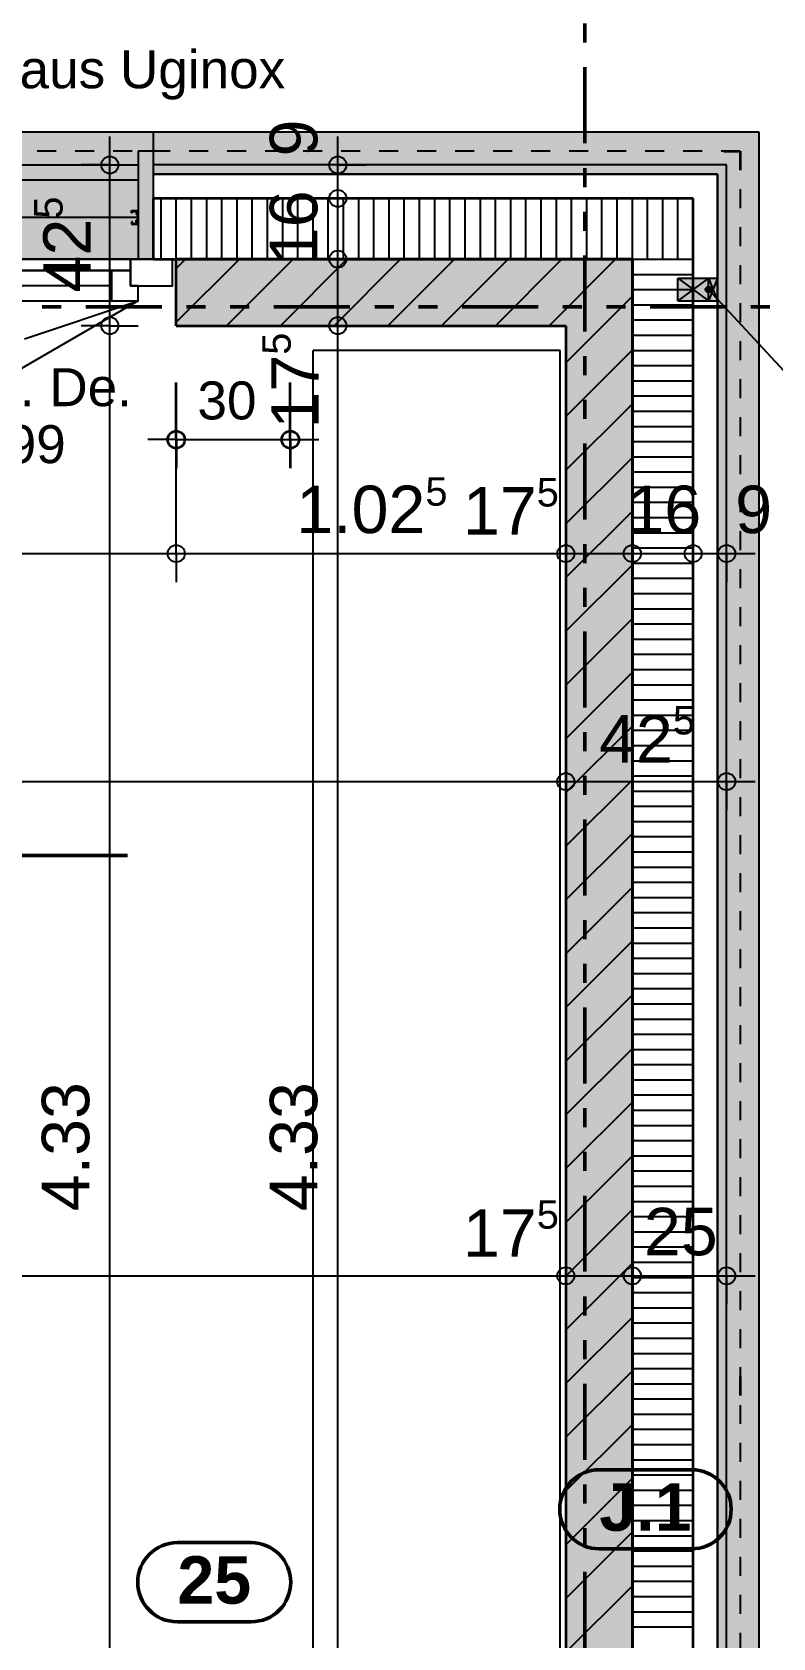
# Model space of a CAD drawing. Header units: centimetres. Extents: x 0.3 to 84.3, y 0.3 to 59.7.
# Drawn here: x 60.28 to 64.18, y 41.04 to 49.5 of the extents above; entities that cross this region are included whole.
import ezdxf

# ---------------------------------------------------------------- set-up
doc = ezdxf.new("R2010")
doc.units = ezdxf.units.CM
for name, pattern in [('AUSGEZOGEN', [0]), ('LINIE_17', [0.05, 0, -0.05]), ('LINIE_23', [0.79, 0.4, -0.13, 0, -0.13, 0, -0.13]), ('PHANTOM', [63.5, 31.75, -6.35, 6.35, -6.35, 6.35, -6.35]), ('PUNKT', [6.35, 0, -6.35]), ('RAND', [44.45, 12.7, -6.35, 12.7, -6.35, 0, -6.35]), ('STRICHPUNKT', [25.4, 12.7, -6.35, 0, -6.35]), ('VERDECKT', [9.525, 6.35, -3.175])]:
    doc.linetypes.add(name, pattern=pattern)
for name, color, linetype, lineweight in [('Allgemein', 7, 'AUSGEZOGEN', 35), ('Bauachsen grob', 7, 'RAND', 25), ('Daemmung', 7, 'AUSGEZOGEN', 35), ('Fenster', 7, 'AUSGEZOGEN', 35), ('Fuellflaeche tragende Wände MW', 7, 'AUSGEZOGEN', 25), ('Holz Fassadenverkleidung', 7, 'AUSGEZOGEN', 35), ('Holz Unterkonstruktion', 7, 'AUSGEZOGEN', 50), ('Holzgelaender', 7, 'AUSGEZOGEN', 50), ('Konstruktion oben', 7, 'VERDECKT', 25), ('Oeffnungsrichtung Fenster', 7, 'AUSGEZOGEN', 25), ('Rolladen', 7, 'AUSGEZOGEN', 25), ('Schnittbegrenzung', 7, 'AUSGEZOGEN', 25), ('Spengler', 7, 'AUSGEZOGEN', 35), ('Text Koten', 7, 'AUSGEZOGEN', 50), ('Text Werkplan Ausfuehrung', 7, 'AUSGEZOGEN', 50), ('Unterkonstruktion', 7, 'AUSGEZOGEN', 35), ('Vorhangbrett', 7, 'AUSGEZOGEN', 25), ('Wand Mauerwerk tragend', 7, 'AUSGEZOGEN', 35), ('Werkplan- Ausfuehrungsmasse', 7, 'AUSGEZOGEN', 25)]:
    doc.layers.add(name, color=color, linetype=linetype, lineweight=lineweight)
doc.layers.add('Moebel', color=7, linetype='AUSGEZOGEN', lineweight=25, true_color=0xababab)
doc.styles.add('ARIAL', font='ARIAL.TTF')

msp = doc.modelspace()

# ---------------------------------------------------------------- hatches: boundary and pattern name
at = {"layer": 'Allgemein', "linetype": 'AUSGEZOGEN', "lineweight": 25}
msp.add_hatch(color=32, dxfattribs=at).paths.add_polyline_path([(60.836, 48.6197), (60.836, 48.2997), (60.916, 48.2997), (60.916, 48.6197), (60.916, 48.6997), (60.916, 48.7477), (60.916, 48.7957), (60.916, 48.8677), (60.836, 48.8677), (60.836, 48.7957), (60.836, 48.7477), (60.836, 48.6997)])
h = msp.add_hatch(color=32, dxfattribs=at)
h.paths.add_polyline_path([(52.316, 48.7477), (58.356, 48.7477), (58.356, 48.7957), (52.316, 48.7957)])
h.paths.add_polyline_path([(48.086, 48.7477), (49.756, 48.7477), (49.756, 48.7957), (48.086, 48.7957)])
h.paths.add_polyline_path([(60.916, 48.7477), (63.932, 48.7477), (63.932, 48.7957), (60.916, 48.7957)])
h = msp.add_hatch(color=32, dxfattribs=at)
h.paths.add_polyline_path([(63.884, 48.7477), (63.884, 38.6497), (63.932, 38.6497), (63.932, 48.7477)])
h.paths.add_polyline_path([(63.884, 36.0897), (63.884, 31.2297), (63.932, 31.2297), (63.932, 36.0897)])
h.paths.add_polyline_path([(63.884, 28.6697), (63.884, 26.3897), (63.932, 26.3897), (63.932, 28.6697)])
h.paths.add_polyline_path([(63.884, 23.8297), (63.884, 20.2597), (63.932, 20.2597), (63.932, 23.8297)])
at = {"layer": 'Fuellflaeche tragende Wände MW', "linetype": 'AUSGEZOGEN', "lineweight": 25}
for points in [[(61.036, 48.2997), (61.036, 47.9497), (63.436, 47.9497), (63.436, 48.2997)], [(63.086, 47.9497), (63.086, 38.7697), (63.436, 38.7697), (63.436, 47.9497)]]:
    msp.add_hatch(color=254, dxfattribs=at).paths.add_polyline_path(points)
at = {"layer": 'Holz Unterkonstruktion', "linetype": 'AUSGEZOGEN', "lineweight": 25}
for points in [[(63.676, 48.1997), (63.676, 48.0797), (63.836, 48.0797), (63.836, 48.1997)], [(63.836, 48.1997), (63.836, 48.0797), (63.884, 48.0797), (63.884, 48.1997)]]:
    msp.add_hatch(color=32, dxfattribs=at).paths.add_polyline_path(points)
at = {"layer": 'Holzgelaender', "linetype": 'AUSGEZOGEN', "lineweight": 25, "true_color": 0xf1f1f1}
msp.add_hatch(color=7, dxfattribs=at).paths.add_polyline_path([(58.436, 48.7157), (60.836, 48.7157), (60.836, 48.7957), (58.436, 48.7957)])
at = {"layer": 'Spengler', "linetype": 'AUSGEZOGEN', "lineweight": 25, "true_color": 0xfafafa}
for points in [[(58.356, 48.9677), (58.356, 48.8677), (58.436, 48.8677), (58.436, 48.2997), (60.836, 48.2997), (60.836, 48.8677), (60.916, 48.8677), (60.916, 48.9677)], [(64.104, 48.9677), (60.916, 48.9677), (60.916, 48.7957), (64.104, 48.7957)], [(64.104, 38.6497), (64.104, 48.7957), (63.932, 48.7957), (63.932, 38.6497)]]:
    msp.add_hatch(color=7, dxfattribs=at).paths.add_polyline_path(points)
at = {"layer": 'Text Werkplan Ausfuehrung', "linetype": 'AUSGEZOGEN', "lineweight": 25}
for points in [[(63.8214, 48.1365), (63.8404, 48.154), (63.8327, 48.1543)], [(63.8214, 48.1365), (63.8327, 48.1543), (63.8217, 48.1441)], [(63.825, 48.1295), (63.8404, 48.154), (63.8214, 48.1365)], [(63.8217, 48.1441), (63.8327, 48.1543), (63.8258, 48.1507)], [(63.825, 48.1295), (63.847, 48.1499), (63.8404, 48.154)], [(63.8316, 48.1255), (63.847, 48.1499), (63.825, 48.1295)], [(63.8316, 48.1255), (63.8506, 48.143), (63.847, 48.1499)], [(63.8393, 48.1252), (63.8506, 48.143), (63.8316, 48.1255)], [(63.8393, 48.1252), (63.8503, 48.1354), (63.8506, 48.143)], [(63.8503, 48.1354), (63.8393, 48.1252), (63.8462, 48.1287)]]:
    msp.add_hatch(color=7, dxfattribs=at).paths.add_polyline_path(points)

# ---------------------------------------------------------------- linework, layer by layer
at = {"layer": 'Allgemein', "color": 7, "linetype": 'AUSGEZOGEN', "lineweight": 25}
for p, q in [((60.916, 48.8677), (60.836, 48.8677)), ((60.836, 48.8677), (60.836, 48.7957)), ((60.916, 48.7957), (60.916, 48.8677)), ((60.836, 48.7957), (60.836, 48.7477)), ((63.932, 48.7957), (60.916, 48.7957)), ((63.932, 48.7477), (63.932, 48.7957)), ((60.836, 48.7477), (60.836, 48.6997)), ((60.836, 48.6997), (60.836, 48.6197)), ((60.916, 48.6997), (60.916, 48.7477)), ((60.916, 48.7477), (63.884, 48.7477)), ((60.916, 48.6197), (60.916, 48.6997)), ((63.884, 48.7477), (63.884, 48.6997)), ((63.884, 48.6997), (63.884, 38.6497)), ((63.932, 38.6497), (63.932, 48.7477)), ((60.836, 48.6197), (60.836, 48.2997)), ((60.916, 48.2997), (60.916, 48.6197)), ((60.836, 48.2997), (60.916, 48.2997))]:
    msp.add_line(p, q, dxfattribs=at)
at = {"layer": 'Bauachsen grob', "color": 32, "linetype": 'LINIE_23', "lineweight": 50, "true_color": 0xc36e14}
for p, q in [((63.186, 1.3897), (63.186, 58.1)), ((22.94, 48.0497), (73.132, 48.0497))]:
    msp.add_line(p, q, dxfattribs=at)
at = {"layer": 'Daemmung', "color": 7, "linetype": 'AUSGEZOGEN', "lineweight": 35}
for p, q in [((60.916, 48.2997), (60.916, 48.6197)), ((63.756, 48.6197), (60.916, 48.6197)), ((63.756, 48.2997), (63.756, 48.6197)), ((60.916, 48.2997), (61.036, 48.2997)), ((61.036, 48.2997), (63.436, 48.2997)), ((63.436, 48.2997), (63.436, 47.9497)), ((63.756, 38.6497), (63.756, 48.2997)), ((63.436, 47.9497), (63.436, 38.7697))]:
    msp.add_line(p, q, dxfattribs=at)
at = {"layer": 'Daemmung', "color": 7, "linetype": 'AUSGEZOGEN', "lineweight": 25}
for p, q in [((63.436, 48.2997), (63.756, 48.2997)), ((63.436, 48.2197), (63.756, 48.2197)), ((63.436, 48.1397), (63.756, 48.1397)), ((63.436, 48.0597), (63.756, 48.0597)), ((63.436, 47.9797), (63.756, 47.9797)), ((63.436, 47.9797), (63.756, 47.9797)), ((63.436, 47.8997), (63.756, 47.8997)), ((63.436, 47.8197), (63.756, 47.8197)), ((63.436, 47.7397), (63.756, 47.7397)), ((63.436, 47.6597), (63.756, 47.6597)), ((63.436, 47.6597), (63.756, 47.6597)), ((63.436, 47.5797), (63.756, 47.5797)), ((63.436, 47.4997), (63.756, 47.4997)), ((63.436, 47.4197), (63.756, 47.4197)), ((63.436, 47.3397), (63.756, 47.3397)), ((63.436, 47.3397), (63.756, 47.3397)), ((63.436, 47.2597), (63.756, 47.2597)), ((63.436, 47.1797), (63.756, 47.1797)), ((63.436, 47.0997), (63.756, 47.0997)), ((63.436, 47.0197), (63.756, 47.0197)), ((63.436, 47.0197), (63.756, 47.0197)), ((63.436, 46.9397), (63.756, 46.9397)), ((63.436, 46.8597), (63.756, 46.8597)), ((63.436, 46.7797), (63.756, 46.7797)), ((63.436, 46.6997), (63.756, 46.6997)), ((63.436, 46.6997), (63.756, 46.6997)), ((63.436, 46.6197), (63.756, 46.6197)), ((63.436, 46.5397), (63.756, 46.5397)), ((63.436, 46.4597), (63.756, 46.4597)), ((63.436, 46.3797), (63.756, 46.3797)), ((63.436, 46.3797), (63.756, 46.3797)), ((63.436, 46.2997), (63.756, 46.2997)), ((63.436, 46.2197), (63.756, 46.2197)), ((63.436, 46.1397), (63.756, 46.1397)), ((63.436, 46.0597), (63.756, 46.0597)), ((63.436, 46.0597), (63.756, 46.0597)), ((63.436, 45.9797), (63.756, 45.9797)), ((63.436, 45.8997), (63.756, 45.8997)), ((63.436, 45.8197), (63.756, 45.8197)), ((63.436, 45.7397), (63.756, 45.7397)), ((63.436, 45.7397), (63.756, 45.7397)), ((63.436, 45.6597), (63.756, 45.6597)), ((63.436, 45.5797), (63.756, 45.5797)), ((63.436, 45.4997), (63.756, 45.4997)), ((63.436, 45.4197), (63.756, 45.4197)), ((63.436, 45.4197), (63.756, 45.4197)), ((63.436, 45.3397), (63.756, 45.3397)), ((63.436, 45.2597), (63.756, 45.2597)), ((63.436, 45.1797), (63.756, 45.1797)), ((63.436, 45.0997), (63.756, 45.0997)), ((63.436, 45.0997), (63.756, 45.0997)), ((63.436, 45.0197), (63.756, 45.0197)), ((63.436, 44.9397), (63.756, 44.9397)), ((63.436, 44.8597), (63.756, 44.8597)), ((63.436, 44.7797), (63.756, 44.7797)), ((63.436, 44.7797), (63.756, 44.7797)), ((63.436, 44.6997), (63.756, 44.6997)), ((63.436, 44.6197), (63.756, 44.6197)), ((63.436, 44.5397), (63.756, 44.5397)), ((63.436, 44.4597), (63.756, 44.4597)), ((63.436, 44.4597), (63.756, 44.4597)), ((63.436, 44.3797), (63.756, 44.3797)), ((63.436, 44.2997), (63.756, 44.2997)), ((63.436, 44.2197), (63.756, 44.2197)), ((63.436, 44.1397), (63.756, 44.1397)), ((63.436, 44.1397), (63.756, 44.1397)), ((63.436, 44.0597), (63.756, 44.0597)), ((63.436, 43.9797), (63.756, 43.9797)), ((63.436, 43.8997), (63.756, 43.8997)), ((63.436, 43.8197), (63.756, 43.8197)), ((63.436, 43.8197), (63.756, 43.8197)), ((63.436, 43.7397), (63.756, 43.7397)), ((63.436, 43.6597), (63.756, 43.6597)), ((63.436, 43.5797), (63.756, 43.5797)), ((63.436, 43.4997), (63.756, 43.4997)), ((63.436, 43.4997), (63.756, 43.4997)), ((63.436, 43.4197), (63.756, 43.4197)), ((63.436, 43.3397), (63.756, 43.3397)), ((63.436, 43.2597), (63.756, 43.2597)), ((63.436, 43.1797), (63.756, 43.1797)), ((63.436, 43.1797), (63.756, 43.1797)), ((63.436, 43.0997), (63.756, 43.0997)), ((63.436, 43.0197), (63.756, 43.0197)), ((63.436, 42.9397), (63.756, 42.9397)), ((63.436, 42.8597), (63.756, 42.8597)), ((63.436, 42.8597), (63.756, 42.8597)), ((63.436, 42.7797), (63.756, 42.7797)), ((63.436, 42.6997), (63.756, 42.6997)), ((63.436, 42.6197), (63.756, 42.6197)), ((63.436, 42.5397), (63.756, 42.5397)), ((63.436, 42.5397), (63.756, 42.5397)), ((63.436, 42.4597), (63.756, 42.4597)), ((63.436, 42.3797), (63.756, 42.3797)), ((63.436, 42.2997), (63.756, 42.2997)), ((63.436, 42.2197), (63.756, 42.2197)), ((63.436, 42.2197), (63.756, 42.2197)), ((63.436, 42.1397), (63.756, 42.1397)), ((63.436, 42.0597), (63.756, 42.0597)), ((63.436, 41.9797), (63.756, 41.9797)), ((63.436, 41.8997), (63.756, 41.8997)), ((63.436, 41.8997), (63.756, 41.8997)), ((63.436, 41.8197), (63.756, 41.8197)), ((63.436, 41.7397), (63.756, 41.7397)), ((63.436, 41.6597), (63.756, 41.6597)), ((63.436, 41.5797), (63.756, 41.5797)), ((63.436, 41.5797), (63.756, 41.5797)), ((63.436, 41.4997), (63.756, 41.4997)), ((63.436, 41.4197), (63.756, 41.4197)), ((63.436, 41.3397), (63.756, 41.3397)), ((63.436, 41.2597), (63.756, 41.2597)), ((63.436, 41.2597), (63.756, 41.2597)), ((63.436, 41.1797), (63.756, 41.1797)), ((63.436, 41.0997), (63.756, 41.0997))]:
    msp.add_line(p, q, dxfattribs=at)
for points in [[(60.956, 48.2997), (60.956, 48.6197), (60.956, 48.6197)], [(60.956, 48.2997), (60.956, 48.6197), (60.956, 48.6197)], [(61.036, 48.2997), (61.036, 48.6197), (61.036, 48.6197)], [(61.116, 48.2997), (61.116, 48.6197), (61.116, 48.6197)], [(61.196, 48.2997), (61.196, 48.6197), (61.196, 48.6197)], [(61.276, 48.2997), (61.276, 48.6197), (61.276, 48.6197)], [(61.276, 48.2997), (61.276, 48.6197), (61.276, 48.6197)], [(61.356, 48.2997), (61.356, 48.6197), (61.356, 48.6197)], [(61.436, 48.2997), (61.436, 48.6197), (61.436, 48.6197)], [(61.516, 48.2997), (61.516, 48.6197), (61.516, 48.6197)], [(61.596, 48.2997), (61.596, 48.6197), (61.596, 48.6197)], [(61.596, 48.2997), (61.596, 48.6197), (61.596, 48.6197)], [(61.676, 48.2997), (61.676, 48.6197), (61.676, 48.6197)], [(61.756, 48.2997), (61.756, 48.6197), (61.756, 48.6197)], [(61.836, 48.2997), (61.836, 48.6197), (61.836, 48.6197)], [(61.916, 48.2997), (61.916, 48.6197), (61.916, 48.6197)], [(61.916, 48.2997), (61.916, 48.6197), (61.916, 48.6197)], [(61.996, 48.2997), (61.996, 48.6197), (61.996, 48.6197)], [(62.076, 48.2997), (62.076, 48.6197), (62.076, 48.6197)], [(62.156, 48.2997), (62.156, 48.6197), (62.156, 48.6197)], [(62.236, 48.2997), (62.236, 48.6197), (62.236, 48.6197)], [(62.236, 48.2997), (62.236, 48.6197), (62.236, 48.6197)], [(62.316, 48.2997), (62.316, 48.6197), (62.316, 48.6197)], [(62.396, 48.2997), (62.396, 48.6197), (62.396, 48.6197)], [(62.476, 48.2997), (62.476, 48.6197), (62.476, 48.6197)], [(62.556, 48.2997), (62.556, 48.6197), (62.556, 48.6197)], [(62.556, 48.2997), (62.556, 48.6197), (62.556, 48.6197)], [(62.636, 48.2997), (62.636, 48.6197), (62.636, 48.6197)], [(62.716, 48.2997), (62.716, 48.6197), (62.716, 48.6197)], [(62.796, 48.2997), (62.796, 48.6197), (62.796, 48.6197)], [(62.876, 48.2997), (62.876, 48.6197), (62.876, 48.6197)], [(62.876, 48.2997), (62.876, 48.6197), (62.876, 48.6197)], [(62.956, 48.2997), (62.956, 48.6197), (62.956, 48.6197)], [(63.036, 48.2997), (63.036, 48.6197), (63.036, 48.6197)], [(63.116, 48.2997), (63.116, 48.6197), (63.116, 48.6197)], [(63.196, 48.2997), (63.196, 48.6197), (63.196, 48.6197)], [(63.196, 48.2997), (63.196, 48.6197), (63.196, 48.6197)], [(63.276, 48.2997), (63.276, 48.6197), (63.276, 48.6197)], [(63.356, 48.2997), (63.356, 48.6197), (63.356, 48.6197)], [(63.436, 48.2997), (63.436, 48.6197), (63.436, 48.6197)], [(63.516, 48.2997), (63.516, 48.6197), (63.516, 48.6197)], [(63.516, 48.2997), (63.516, 48.6197), (63.516, 48.6197)], [(63.596, 48.2997), (63.596, 48.6197), (63.596, 48.6197)], [(63.676, 48.2997), (63.676, 48.6197), (63.676, 48.6197)]]:
    msp.add_lwpolyline(points, dxfattribs=at)
at = {"layer": 'Fenster', "color": 7, "linetype": 'AUSGEZOGEN', "lineweight": 25}
msp.add_line((60.696, 48.1597), (59.777, 48.1597), dxfattribs=at)
for points in [[(60.916, 48.2997), (60.916, 48.9677), (58.356, 48.9677), (58.356, 48.2997), (60.916, 48.2997)], [(58.476, 48.2397), (59.635, 48.2397), (59.635, 48.1597), (59.637, 48.1597), (59.637, 48.2397), (60.796, 48.2397), (60.796, 48.2997), (58.476, 48.2997), (58.476, 48.2397)], [(61.016, 48.2997), (60.796, 48.2997), (60.796, 48.1597), (61.016, 48.1597), (61.016, 48.2997)], [(60.696, 48.2397), (59.777, 48.2397), (59.777, 48.0797), (60.696, 48.0797), (60.696, 48.2397)], [(60.836, 48.1597), (60.796, 48.1597), (60.796, 48.2397), (60.696, 48.2397), (60.696, 48.0797), (60.836, 48.0797), (60.836, 48.1597)]]:
    msp.add_lwpolyline(points, dxfattribs=at)
at = {"layer": 'Holz Fassadenverkleidung', "color": 7, "linetype": 'LINIE_17', "lineweight": 25}
for q in [(31.668, 48.8677), (64.004, 10.9417)]:
    msp.add_line((64.004, 48.8677), q, dxfattribs=at)
at = {"layer": 'Holz Unterkonstruktion', "color": 7, "linetype": 'AUSGEZOGEN', "lineweight": 25}
for p, q in [((63.676, 48.0797), (63.676, 48.1997)), ((63.676, 48.1997), (63.836, 48.1997)), ((63.836, 48.1997), (63.676, 48.0797)), ((63.676, 48.1997), (63.836, 48.0797)), ((63.836, 48.0797), (63.836, 48.1997)), ((63.836, 48.0797), (63.836, 48.1997)), ((63.836, 48.1997), (63.884, 48.1997)), ((63.884, 48.1997), (63.836, 48.0797)), ((63.836, 48.1997), (63.884, 48.0797)), ((63.884, 48.0797), (63.884, 48.1997)), ((63.676, 48.0797), (63.836, 48.0797)), ((63.836, 48.0797), (63.884, 48.0797))]:
    msp.add_line(p, q, dxfattribs=at)
at = {"layer": 'Holzgelaender', "color": 7, "linetype": 'AUSGEZOGEN', "lineweight": 25}
for p, q in [((58.436, 48.7957), (60.836, 48.7957)), ((60.836, 48.7957), (60.836, 48.7157)), ((60.836, 48.7157), (58.436, 48.7157))]:
    msp.add_line(p, q, dxfattribs=at)
at = {"layer": 'Konstruktion oben', "color": 7, "linetype": 'PUNKT', "lineweight": 35}
for p, q in [((31.668, 48.8677), (64.004, 48.8677)), ((64.004, 48.8677), (64.004, 10.9417))]:
    msp.add_line(p, q, dxfattribs=at)
at = {"layer": 'Moebel', "color": 253, "linetype": 'AUSGEZOGEN', "lineweight": 25, "true_color": 0xababab}
for p, q in [((63.056, 47.8197), (61.756, 47.8197)), ((61.756, 39.4197), (61.756, 47.8197)), ((63.056, 39.4197), (63.056, 47.8197))]:
    msp.add_line(p, q, dxfattribs=at)
at = {"layer": 'Oeffnungsrichtung Fenster', "color": 7, "linetype": 'AUSGEZOGEN', "lineweight": 25}
for p, q in [((60.836, 48.0797), (59.7968, 47.4797)), ((60.2365, 47.8797), (60.836, 48.0797))]:
    msp.add_line(p, q, dxfattribs=at)
at = {"layer": 'Rolladen', "color": 7, "linetype": 'AUSGEZOGEN', "lineweight": 25}
for p, q in [((60.801, 48.5437), (60.801, 48.5557)), ((60.801, 48.5557), (60.835, 48.5557)), ((60.805, 48.5437), (60.801, 48.5437)), ((60.805, 48.5517), (60.825, 48.5517)), ((60.805, 48.5517), (60.805, 48.5437)), ((60.825, 48.5517), (60.825, 48.5361)), ((60.825, 48.5361), (60.832, 48.5291)), ((60.829, 48.5517), (60.835, 48.5517)), ((60.829, 48.5517), (60.829, 48.5377)), ((60.829, 48.5377), (60.836, 48.5307)), ((60.832, 48.5291), (60.832, 48.5104)), ((60.835, 48.5517), (60.835, 48.5557)), ((60.836, 48.5087), (60.836, 48.5307)), ((60.836, 48.5147), (60.836, 48.5247)), ((60.801, 48.4957), (60.801, 48.4837)), ((60.805, 48.4957), (60.801, 48.4957)), ((60.801, 48.4837), (60.835, 48.4837)), ((60.805, 48.4877), (60.805, 48.4957)), ((60.805, 48.4877), (60.825, 48.4877)), ((60.825, 48.5034), (60.832, 48.5104)), ((60.825, 48.4877), (60.825, 48.5034)), ((60.829, 48.5017), (60.836, 48.5087)), ((60.829, 48.4877), (60.829, 48.5017)), ((60.829, 48.4877), (60.835, 48.4877)), ((60.835, 48.4837), (60.835, 48.4877)), ((60.836, 48.5137), (60.836, 48.5147))]:
    msp.add_line(p, q, dxfattribs=at)
at = {"layer": 'Rolladen', "color": 7, "linetype": 'PHANTOM', "lineweight": 25}
msp.add_line((60.836, 48.5197), (58.436, 48.5197), dxfattribs=at)
at = {"layer": 'Schnittbegrenzung', "color": 14, "linetype": 'STRICHPUNKT', "lineweight": 50, "true_color": 0xb20000}
msp.add_line((22.58, 45.1597), (73.436, 45.1597), dxfattribs=at)
at = {"layer": 'Spengler', "color": 7, "linetype": 'AUSGEZOGEN', "lineweight": 25}
for p, q in [((64.104, 48.9677), (60.916, 48.9677)), ((64.104, 38.6697), (64.104, 48.9677))]:
    msp.add_line(p, q, dxfattribs=at)
at = {"layer": 'Text Werkplan Ausfuehrung', "color": 7, "linetype": 'AUSGEZOGEN', "lineweight": 25}
for p, q in [((63.825, 48.1295), (63.825, 48.1295)), ((63.8258, 48.1507), (63.8258, 48.1507)), ((65.0193, 46.8616), (63.836, 48.1397)), ((63.8462, 48.1287), (63.8462, 48.1287)), ((63.847, 48.1499), (63.847, 48.1499))]:
    msp.add_line(p, q, dxfattribs=at)
at = {"layer": 'Text Werkplan Ausfuehrung', "color": 92, "linetype": 'AUSGEZOGEN', "lineweight": 50, "true_color": 0x00b300}
for p, q in [((63.7476, 41.9272), (63.2621, 41.9272)), ((63.7476, 41.5105), (63.2621, 41.5105))]:
    msp.add_line(p, q, dxfattribs=at)
at = {"layer": 'Text Werkplan Ausfuehrung', "color": 240, "linetype": 'AUSGEZOGEN', "lineweight": 50}
for p, q in [((61.4302, 41.5431), (61.0417, 41.5431)), ((61.4302, 41.1265), (61.0417, 41.1265))]:
    msp.add_line(p, q, dxfattribs=at)
at = {"layer": 'Text Werkplan Ausfuehrung', "color": 7, "linetype": 'AUSGEZOGEN', "lineweight": 25}
msp.add_circle((63.836, 48.1397), 0.015, dxfattribs=at)
at = {"layer": 'Text Werkplan Ausfuehrung', "color": 92, "linetype": 'AUSGEZOGEN', "lineweight": 50, "true_color": 0x00b300}
for centre, start, end in [((63.2621, 41.7188), 90, 270), ((63.7476, 41.7188), 270, 90)]:
    msp.add_arc(centre, 0.2083, start, end, dxfattribs=at)
at = {"layer": 'Text Werkplan Ausfuehrung', "color": 240, "linetype": 'AUSGEZOGEN', "lineweight": 50}
for centre, start, end in [((61.0417, 41.3348), 90, 270), ((61.4302, 41.3348), 270, 90)]:
    msp.add_arc(centre, 0.2083, start, end, dxfattribs=at)
at = {"layer": 'Unterkonstruktion', "color": 7, "linetype": 'AUSGEZOGEN', "lineweight": 25}
for p, q in [((60.916, 48.6997), (60.916, 48.7477)), ((63.884, 48.7477), (60.916, 48.7477)), ((60.916, 48.6197), (60.916, 48.6997)), ((63.884, 48.6997), (63.884, 48.7477)), ((63.884, 38.6497), (63.884, 48.6997)), ((60.916, 48.6197), (63.756, 48.6197)), ((63.756, 48.6197), (63.756, 48.2997)), ((63.756, 48.2997), (63.756, 38.6497))]:
    msp.add_line(p, q, dxfattribs=at)
at = {"layer": 'Vorhangbrett', "color": 191, "linetype": 'PUNKT', "lineweight": 25, "true_color": 0xbe96ea}
msp.add_line((57.636, 47.7897), (61.636, 47.7897), dxfattribs=at)
at = {"layer": 'Vorhangbrett', "color": 191, "linetype": 'AUSGEZOGEN', "lineweight": 35, "true_color": 0xbe96ea}
for p, q in [((61.636, 47.3497), (61.636, 47.6497)), ((61.036, 47.3497), (61.036, 47.4997)), ((61.636, 47.3497), (61.636, 47.4997)), ((61.036, 47.3497), (61.036, 47.1997)), ((61.636, 47.3497), (61.636, 47.1997))]:
    msp.add_line(p, q, dxfattribs=at)
at = {"layer": 'Vorhangbrett', "color": 191, "linetype": 'AUSGEZOGEN', "lineweight": 25, "true_color": 0xbe96ea}
for p, q in [((61.036, 47.3497), (60.886, 47.3497)), ((61.036, 47.3497), (61.636, 47.3497)), ((61.636, 47.3497), (61.786, 47.3497))]:
    msp.add_line(p, q, dxfattribs=at)
at = {"layer": 'Vorhangbrett', "color": 191, "linetype": 'AUSGEZOGEN', "lineweight": 35, "true_color": 0xbe96ea}
msp.add_lwpolyline([(61.036, 47.3497), (61.036, 47.3567), (61.036, 47.3567), (61.036, 47.6497)], dxfattribs=at)
for centre in [(61.036, 47.3497), (61.636, 47.3497)]:
    msp.add_circle(centre, 0.045, dxfattribs=at)
at = {"layer": 'Wand Mauerwerk tragend', "color": 180, "linetype": 'PUNKT', "lineweight": 25}
for p, q in [((60.836, 48.2997), (58.436, 48.2997)), ((60.916, 48.2997), (60.836, 48.2997)), ((61.036, 48.2997), (60.916, 48.2997)), ((61.036, 48.1597), (61.036, 48.2997)), ((58.236, 48.1597), (61.036, 48.1597))]:
    msp.add_line(p, q, dxfattribs=at)
at = {"layer": 'Wand Mauerwerk tragend', "color": 7, "linetype": 'AUSGEZOGEN', "lineweight": 35}
for p, q in [((61.036, 48.1597), (61.036, 48.2997)), ((63.436, 48.2997), (61.036, 48.2997)), ((63.436, 47.9497), (63.436, 48.2997)), ((61.036, 47.9497), (61.036, 48.1597)), ((61.036, 47.9497), (63.086, 47.9497)), ((63.086, 47.9497), (63.086, 39.2897)), ((63.436, 38.7697), (63.436, 47.9497))]:
    msp.add_line(p, q, dxfattribs=at)
at = {"layer": 'Wand Mauerwerk tragend', "color": 7, "linetype": 'AUSGEZOGEN', "lineweight": 25}
for p, q in [((61.036, 48.2504), (61.0854, 48.2997)), ((61.036, 47.9675), (61.3682, 48.2997)), ((61.3011, 47.9497), (61.6511, 48.2997)), ((61.5839, 47.9497), (61.9339, 48.2997)), ((61.8667, 47.9497), (62.2167, 48.2997)), ((62.1496, 47.9497), (62.4996, 48.2997)), ((62.4324, 47.9497), (62.7824, 48.2997)), ((62.7153, 47.9497), (63.0653, 48.2997)), ((62.9981, 47.9497), (63.3481, 48.2997)), ((63.281, 47.9497), (63.436, 48.1048))]:
    msp.add_line(p, q, dxfattribs=at)
for points in [[(63.086, 47.7548), (63.086, 47.7548), (63.281, 47.9497)], [(63.086, 47.4719), (63.086, 47.4719), (63.436, 47.8219)], [(63.086, 47.1891), (63.086, 47.1891), (63.436, 47.5391)], [(63.086, 46.9063), (63.086, 46.9063), (63.436, 47.2563)], [(63.086, 46.6234), (63.086, 46.6234), (63.436, 46.9734)], [(63.086, 46.3406), (63.086, 46.3406), (63.436, 46.6906)], [(63.086, 46.0577), (63.086, 46.0577), (63.436, 46.4077)], [(63.086, 45.7749), (63.086, 45.7749), (63.436, 46.1249)], [(63.086, 45.492), (63.086, 45.492), (63.436, 45.842)], [(63.086, 45.2092), (63.086, 45.2092), (63.436, 45.5592)], [(63.086, 44.9264), (63.086, 44.9264), (63.436, 45.2764)], [(63.086, 44.6435), (63.086, 44.6435), (63.436, 44.9935)], [(63.086, 44.3607), (63.086, 44.3607), (63.436, 44.7107)], [(63.086, 44.0778), (63.086, 44.0778), (63.436, 44.4278)], [(63.086, 43.795), (63.086, 43.795), (63.436, 44.145)], [(63.086, 43.5121), (63.086, 43.5121), (63.436, 43.8621)], [(63.086, 43.2293), (63.086, 43.2293), (63.436, 43.5793)], [(63.086, 42.9465), (63.086, 42.9465), (63.436, 43.2965)], [(63.086, 42.6636), (63.086, 42.6636), (63.436, 43.0136)], [(63.086, 42.3808), (63.086, 42.3808), (63.436, 42.7308)], [(63.086, 42.0979), (63.086, 42.0979), (63.436, 42.4479)], [(63.086, 41.8151), (63.086, 41.8151), (63.436, 42.1651)], [(63.086, 41.5322), (63.086, 41.5322), (63.436, 41.8822)], [(63.086, 41.2494), (63.086, 41.2494), (63.436, 41.5994)], [(63.086, 40.9666), (63.086, 40.9666), (63.436, 41.3166)]]:
    msp.add_lwpolyline(points, dxfattribs=at)
at = {"layer": 'Werkplan- Ausfuehrungsmasse', "color": 7, "linetype": 'AUSGEZOGEN', "lineweight": 25}
for p, q in [((60.686, 48.7957), (60.686, 48.9457)), ((61.886, 48.7957), (61.886, 48.9457)), ((60.686, 48.7957), (60.536, 48.7957)), ((60.686, 48.7957), (60.836, 48.7957)), ((60.686, 48.7957), (60.686, 48.7957)), ((60.686, 47.9497), (60.686, 48.7957)), ((61.886, 48.7957), (61.736, 48.7957)), ((61.886, 48.7957), (62.036, 48.7957)), ((61.886, 48.7957), (61.886, 48.7957)), ((61.886, 48.6197), (61.886, 48.7957)), ((61.886, 48.6197), (61.736, 48.6197)), ((61.886, 48.6197), (62.036, 48.6197)), ((61.886, 48.6197), (61.886, 48.6197)), ((61.886, 48.2997), (61.886, 48.6197)), ((61.886, 48.2997), (61.736, 48.2997)), ((61.886, 48.2997), (62.036, 48.2997)), ((61.886, 48.2997), (61.886, 48.2997)), ((61.886, 47.9497), (61.886, 48.2997)), ((60.686, 47.9497), (60.536, 47.9497)), ((60.686, 47.9497), (60.836, 47.9497)), ((60.686, 47.9497), (60.686, 47.9497)), ((60.686, 39.2897), (60.686, 47.9497)), ((61.886, 47.9497), (61.736, 47.9497)), ((61.886, 47.9497), (62.036, 47.9497)), ((61.886, 47.9497), (61.886, 47.9497)), ((61.886, 39.2897), (61.886, 47.9497)), ((61.036, 46.7497), (61.036, 46.8997)), ((63.086, 46.7497), (63.086, 46.8997)), ((63.436, 46.7497), (63.436, 46.8997)), ((63.756, 46.7497), (63.756, 46.8997)), ((63.932, 46.7497), (63.932, 46.8997)), ((58.236, 46.7497), (61.036, 46.7497)), ((61.036, 46.7497), (61.036, 46.5997)), ((61.036, 46.7497), (63.086, 46.7497)), ((63.086, 46.7497), (63.086, 46.5997)), ((63.086, 46.7497), (63.086, 46.7497)), ((63.086, 46.7497), (63.436, 46.7497)), ((63.436, 46.7497), (63.436, 46.5997)), ((63.436, 46.7497), (63.436, 46.7497)), ((63.436, 46.7497), (63.756, 46.7497)), ((63.756, 46.7497), (63.756, 46.5997)), ((63.756, 46.7497), (63.756, 46.7497)), ((63.756, 46.7497), (63.932, 46.7497)), ((63.932, 46.7497), (63.932, 46.5997)), ((63.932, 46.7497), (63.932, 46.7497)), ((63.932, 46.7497), (64.082, 46.7497)), ((63.086, 45.5497), (63.086, 45.6997)), ((63.932, 45.5497), (63.932, 45.6997)), ((56.136, 45.5497), (63.086, 45.5497)), ((63.086, 45.5497), (63.086, 45.3997)), ((63.086, 45.5497), (63.086, 45.5497)), ((63.086, 45.5497), (63.932, 45.5497)), ((63.932, 45.5497), (63.932, 45.3997)), ((63.932, 45.5497), (63.932, 45.5497)), ((63.932, 45.5497), (64.082, 45.5497)), ((63.086, 42.9479), (63.086, 43.0979)), ((63.436, 42.9479), (63.436, 43.0979)), ((63.932, 42.9479), (63.932, 43.0979)), ((56.136, 42.9479), (63.086, 42.9479)), ((63.086, 42.9479), (63.086, 42.7979)), ((63.086, 42.9479), (63.086, 42.9479)), ((63.086, 42.9479), (63.436, 42.9479)), ((63.436, 42.9479), (63.436, 42.7979)), ((63.436, 42.9479), (63.436, 42.9479)), ((63.436, 42.9479), (63.932, 42.9479)), ((63.932, 42.9479), (63.932, 42.7979)), ((63.932, 42.9479), (63.932, 42.9479)), ((63.932, 42.9479), (64.082, 42.9479))]:
    msp.add_line(p, q, dxfattribs=at)
msp.add_lwpolyline([(61.036, 46.7497), (61.036, 46.8122), (61.036, 46.8122), (61.036, 46.8122), (61.036, 46.8122), (61.036, 46.8265), (61.036, 46.8265), (61.036, 46.8269), (61.036, 46.8269), (61.036, 47.5497)], dxfattribs=at)
for centre in [(60.686, 48.7957), (61.886, 48.7957), (61.886, 48.6197), (61.886, 48.2997), (60.686, 47.9497), (61.886, 47.9497), (61.036, 46.7497), (63.086, 46.7497), (63.436, 46.7497), (63.756, 46.7497), (63.932, 46.7497), (63.086, 45.5497), (63.932, 45.5497), (63.086, 42.9479), (63.436, 42.9479), (63.932, 42.9479)]:
    msp.add_circle(centre, 0.045, dxfattribs=at)

# ---------------------------------------------------------------- texts
at = {"layer": 'Text Koten', "color": 7, "linetype": 'AUSGEZOGEN', "lineweight": 35, "char_height": 0.2, "width": 0.1, "attachment_point": 7, "style": 'ARIAL'}
for s, insert in [('uk\\~r.\\~St.\\~\\~:\\~uk\\~r.\\~De.', (58.4743, 47.5231)), ('ok\\~r.\\~Bo.\\~:\\~+7.99', (58.4743, 47.2231))]:
    msp.add_mtext(s, dxfattribs=dict(at, insert=insert))
at = {"layer": 'Text Werkplan Ausfuehrung', "color": 7, "linetype": 'AUSGEZOGEN', "lineweight": 35, "insert": (58.5343, 49.1391), "char_height": 0.2, "width": 0.1, "attachment_point": 7, "style": 'ARIAL'}
msp.add_mtext('Abdeckblech\\~aus\\~Uginox', dxfattribs=at)
at = {"layer": 'Text Werkplan Ausfuehrung', "color": 92, "linetype": 'AUSGEZOGEN', "lineweight": 50, "true_color": 0x00b300, "insert": (63.2621, 41.6022), "char_height": 0.25, "width": 0.125, "attachment_point": 7, "style": 'ARIAL'}
msp.add_mtext('\\fArial|i0|b1|c0|p0;J.1', dxfattribs=at)
at = {"layer": 'Text Werkplan Ausfuehrung', "color": 240, "linetype": 'AUSGEZOGEN', "lineweight": 50, "insert": (61.0417, 41.2181), "char_height": 0.25, "width": 0.125, "attachment_point": 7, "style": 'ARIAL'}
msp.add_mtext('\\fArial|i0|b1|c0|p0;25', dxfattribs=at)
at = {"layer": 'Vorhangbrett', "color": 191, "linetype": 'AUSGEZOGEN', "lineweight": 35, "true_color": 0xbe96ea, "insert": (61.1473, 47.4533), "char_height": 0.2, "width": 0.1, "attachment_point": 7, "style": 'ARIAL'}
msp.add_mtext('30', dxfattribs=at)
at = {"layer": 'Werkplan- Ausfuehrungsmasse', "color": 7, "linetype": 'AUSGEZOGEN', "lineweight": 50, "attachment_point": 7, "rotation": 90, "style": 'ARIAL'}
for s, insert, char_height, width in [('9', (61.7817, 48.8407), 0.25, 0.125), ('5', (60.4402, 48.5129), 0.15, 0.075), ('16', (61.7817, 48.2735), 0.25, 0.125), ('42', (60.586, 48.1244), 0.25, 0.125), ('5', (61.6402, 47.7966), 0.15, 0.075), ('17', (61.786, 47.4081), 0.25, 0.125), ('4.33', (60.5816, 43.2878), 0.25, 0.125), ('4.33', (61.7816, 43.2878), 0.25, 0.125)]:
    msp.add_mtext(s, dxfattribs=dict(at, insert=insert, char_height=char_height, width=width))
at = {"layer": 'Werkplan- Ausfuehrungsmasse', "color": 7, "linetype": 'AUSGEZOGEN', "lineweight": 50, "attachment_point": 7, "style": 'ARIAL'}
for s, insert, char_height, width in [('1.02', (61.6671, 46.854), 0.25, 0.125), ('5', (62.3468, 46.9998), 0.15, 0.075), ('17', (62.5444, 46.8497), 0.25, 0.125), ('5', (62.9328, 46.9956), 0.15, 0.075), ('16', (63.4098, 46.854), 0.25, 0.125), ('9', (63.977, 46.854), 0.25, 0.125), ('42', (63.2607, 45.6497), 0.25, 0.125), ('5', (63.6492, 45.7956), 0.15, 0.075), ('17', (62.5444, 43.0479), 0.25, 0.125), ('5', (62.9328, 43.1938), 0.15, 0.075), ('25', (63.4968, 43.0522), 0.25, 0.125)]:
    msp.add_mtext(s, dxfattribs=dict(at, insert=insert, char_height=char_height, width=width))

doc.saveas('drawing.dxf')
